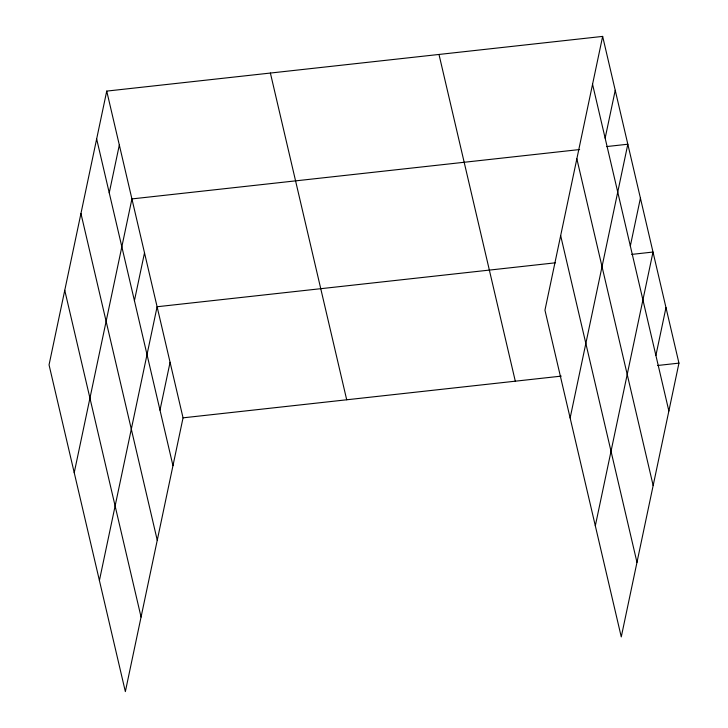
<?xml version="1.0" encoding="UTF-8"?>
<svg xmlns="http://www.w3.org/2000/svg" width="728" height="728" viewBox="0 0 728 728"><rect width="100%" height="100%" fill="white"/><g stroke="black" fill="none" stroke-linecap="round" stroke-linejoin="round"><path stroke-width="1.09" d="M106.734 91.1L49.049 364.865L125.353 691.6L183.047 417.836L106.734 91.1L602.648 36.4L678.951 363.136L621.266 636.9L544.954 310.164L602.648 36.4M109.246 192.865L119.328 145.008M74.229 472.69L131.923 198.917L579.625 149.54M134.425 300.682L144.508 252.834M99.408 580.507L157.102 306.743L555.491 262.799M159.987 410.137L170.079 362.289M605.15 138.165L615.233 90.308M570.133 417.99L627.827 144.226L606.533 146.574M630.33 245.982L640.422 198.134M595.313 525.807L653.007 252.043L631.713 254.4M655.901 355.446L665.984 307.589M183.047 417.836L561.261 376.121M657.657 365.483L678.951 363.136M592.556 84.248L668.868 410.992M576.849 158.804L653.162 485.54M560.66 235.617L636.973 562.353M438.993 54.454L515.306 381.19M270.388 73.046L346.701 399.781M96.651 138.948L172.964 465.683M80.945 213.504L157.257 540.24M64.756 290.308L141.068 617.053"/></g></svg>
